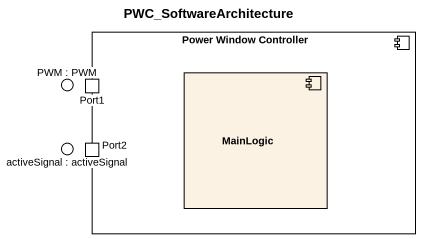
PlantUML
@startuml
title PWC_SoftwareArchitecture
component "Power Window Controller" as Power_Window_Controller {
  port Port1
  component MainLogic
  port Port2
}
() "PWM : PWM" as PWM
() "activeSignal : activeSignal" as activeSignal
@enduml
